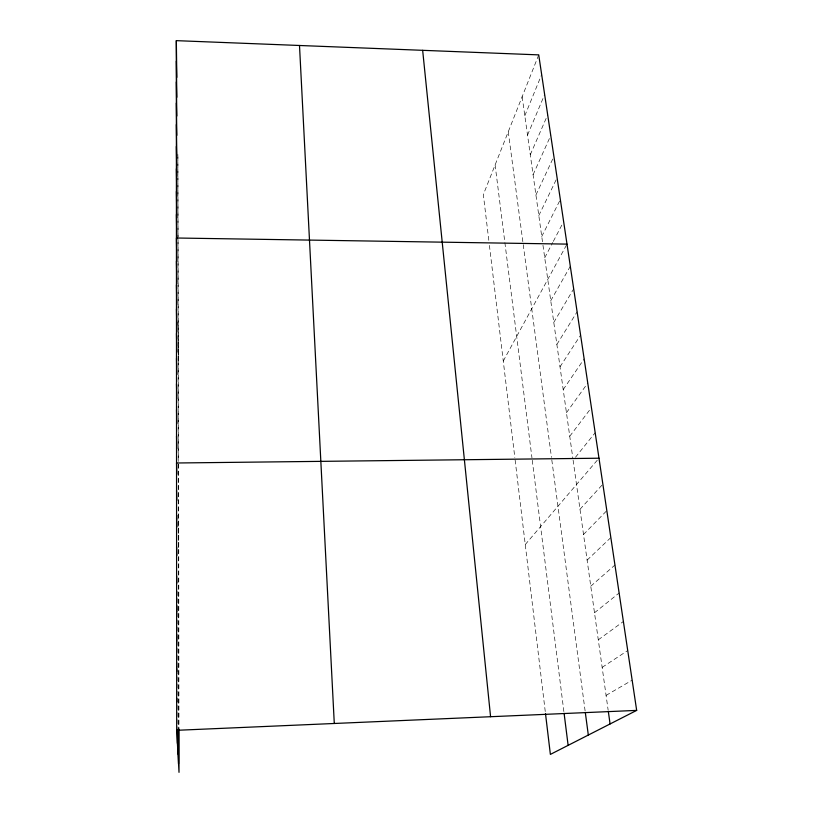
<?xml version="1.0" encoding="UTF-8"?>
<svg xmlns="http://www.w3.org/2000/svg" width="813" height="813" viewBox="0 0 813 813"><rect width="100%" height="100%" fill="white"/><g stroke="black" fill="none" stroke-linecap="round" stroke-linejoin="round"><path stroke-width="0.61" stroke-dasharray="4.07 3.05" d="M538.724 54.878L483.339 194.622L488.847 240.618M524.812 115.761L541.661 74.542M527.525 135.11L544.649 94.532M530.279 154.755L547.688 114.846M533.084 174.714L550.767 135.497M535.919 194.988L553.907 156.492M538.806 215.587L557.098 177.844M541.743 236.522L560.34 199.561M544.73 257.792L552.749 242.457M553.328 241.359L563.063 222.742M503.267 361.053L566.996 244.113M550.747 300.739L570.309 266.288M553.785 322.415L573.683 288.849M556.875 344.448L577.108 311.796M560.015 366.836L580.604 335.139M563.206 389.59L584.151 358.899M566.448 412.73L587.758 383.065M569.75 436.266L591.437 407.669M575.472 457.252L595.177 432.719M525.249 544.558L598.988 458.217M579.984 509.294L602.87 484.182M583.521 534.487L606.823 510.635M587.108 560.127L610.848 537.576M590.766 586.214L614.943 565.025M594.496 612.778L619.13 592.992M598.287 639.821L623.388 621.498M602.148 667.351L627.727 650.552M606.071 695.389L632.158 680.176M522.149 96.706L542.799 244.032M542.972 245.282L572.769 457.8M573.104 460.188L608.165 710.298M508.257 131.747L551.468 457.394M551.803 459.914L585.197 711.568M495.107 164.927L531.946 457.79M532.261 460.31L563.948 712.147M489.416 245.414L514.842 457.658M515.127 460.046L545.371 712.523M177.834 515.229L178.738 552.169M177.854 322.121L178.504 360.748M177.844 154.379L178.626 461.388M178.636 463.888L178.962 729.159M177.874 156.889L178.21 461.875M178.21 464.365L178.504 729.119M177.844 591.478L177.966 728.966"/><path stroke-width="1.22" d="M178.962 729.159L179.012 772.35L176.675 730.308L176.33 40.65L538.724 54.878L636.67 710.389L550.381 754.403L545.513 713.743M176.675 730.308L636.67 710.389M598.988 458.217L176.543 462.993L176.817 474.182M566.996 244.113L176.431 238.006L176.828 261.603M608.337 711.538L610.075 723.956M585.36 712.798L588.317 735.054M564.1 713.357L568.124 745.348M422.658 50.325L490.574 716.72M299.499 45.487L334.285 723.479M176.665 698.143L176.838 701.873M176.645 666.65L176.848 671.416M176.634 635.786L176.817 640.695M176.614 605.543L176.838 611.813M176.604 575.899L176.828 583.114M176.584 546.834L176.838 555.37M176.573 518.338L176.807 526.966M176.553 490.402L176.817 500.31M176.512 409.711L176.817 423.41M176.533 436.103L176.817 448.552M176.492 358.391L176.817 374.498M176.502 383.817L176.817 398.726M176.462 308.93L176.838 328.564M176.482 333.442L176.838 351.938M176.441 261.227L176.838 283.778M176.451 284.865L176.817 305.078M176.401 168.738L176.817 196.187M176.411 191.411L176.828 217.884M176.421 214.5L176.817 239.144M176.34 61.097L176.838 97.286M176.35 81.889L176.828 116.025M176.36 103.038L176.828 135.364M176.37 124.562L176.838 156.015M176.38 146.452L176.828 176.086M176.33 40.65L176.817 77.387M178.504 729.119L178.535 763.783M177.976 730.216L177.996 753.986M177.397 729.474L177.407 743.367"/></g></svg>
